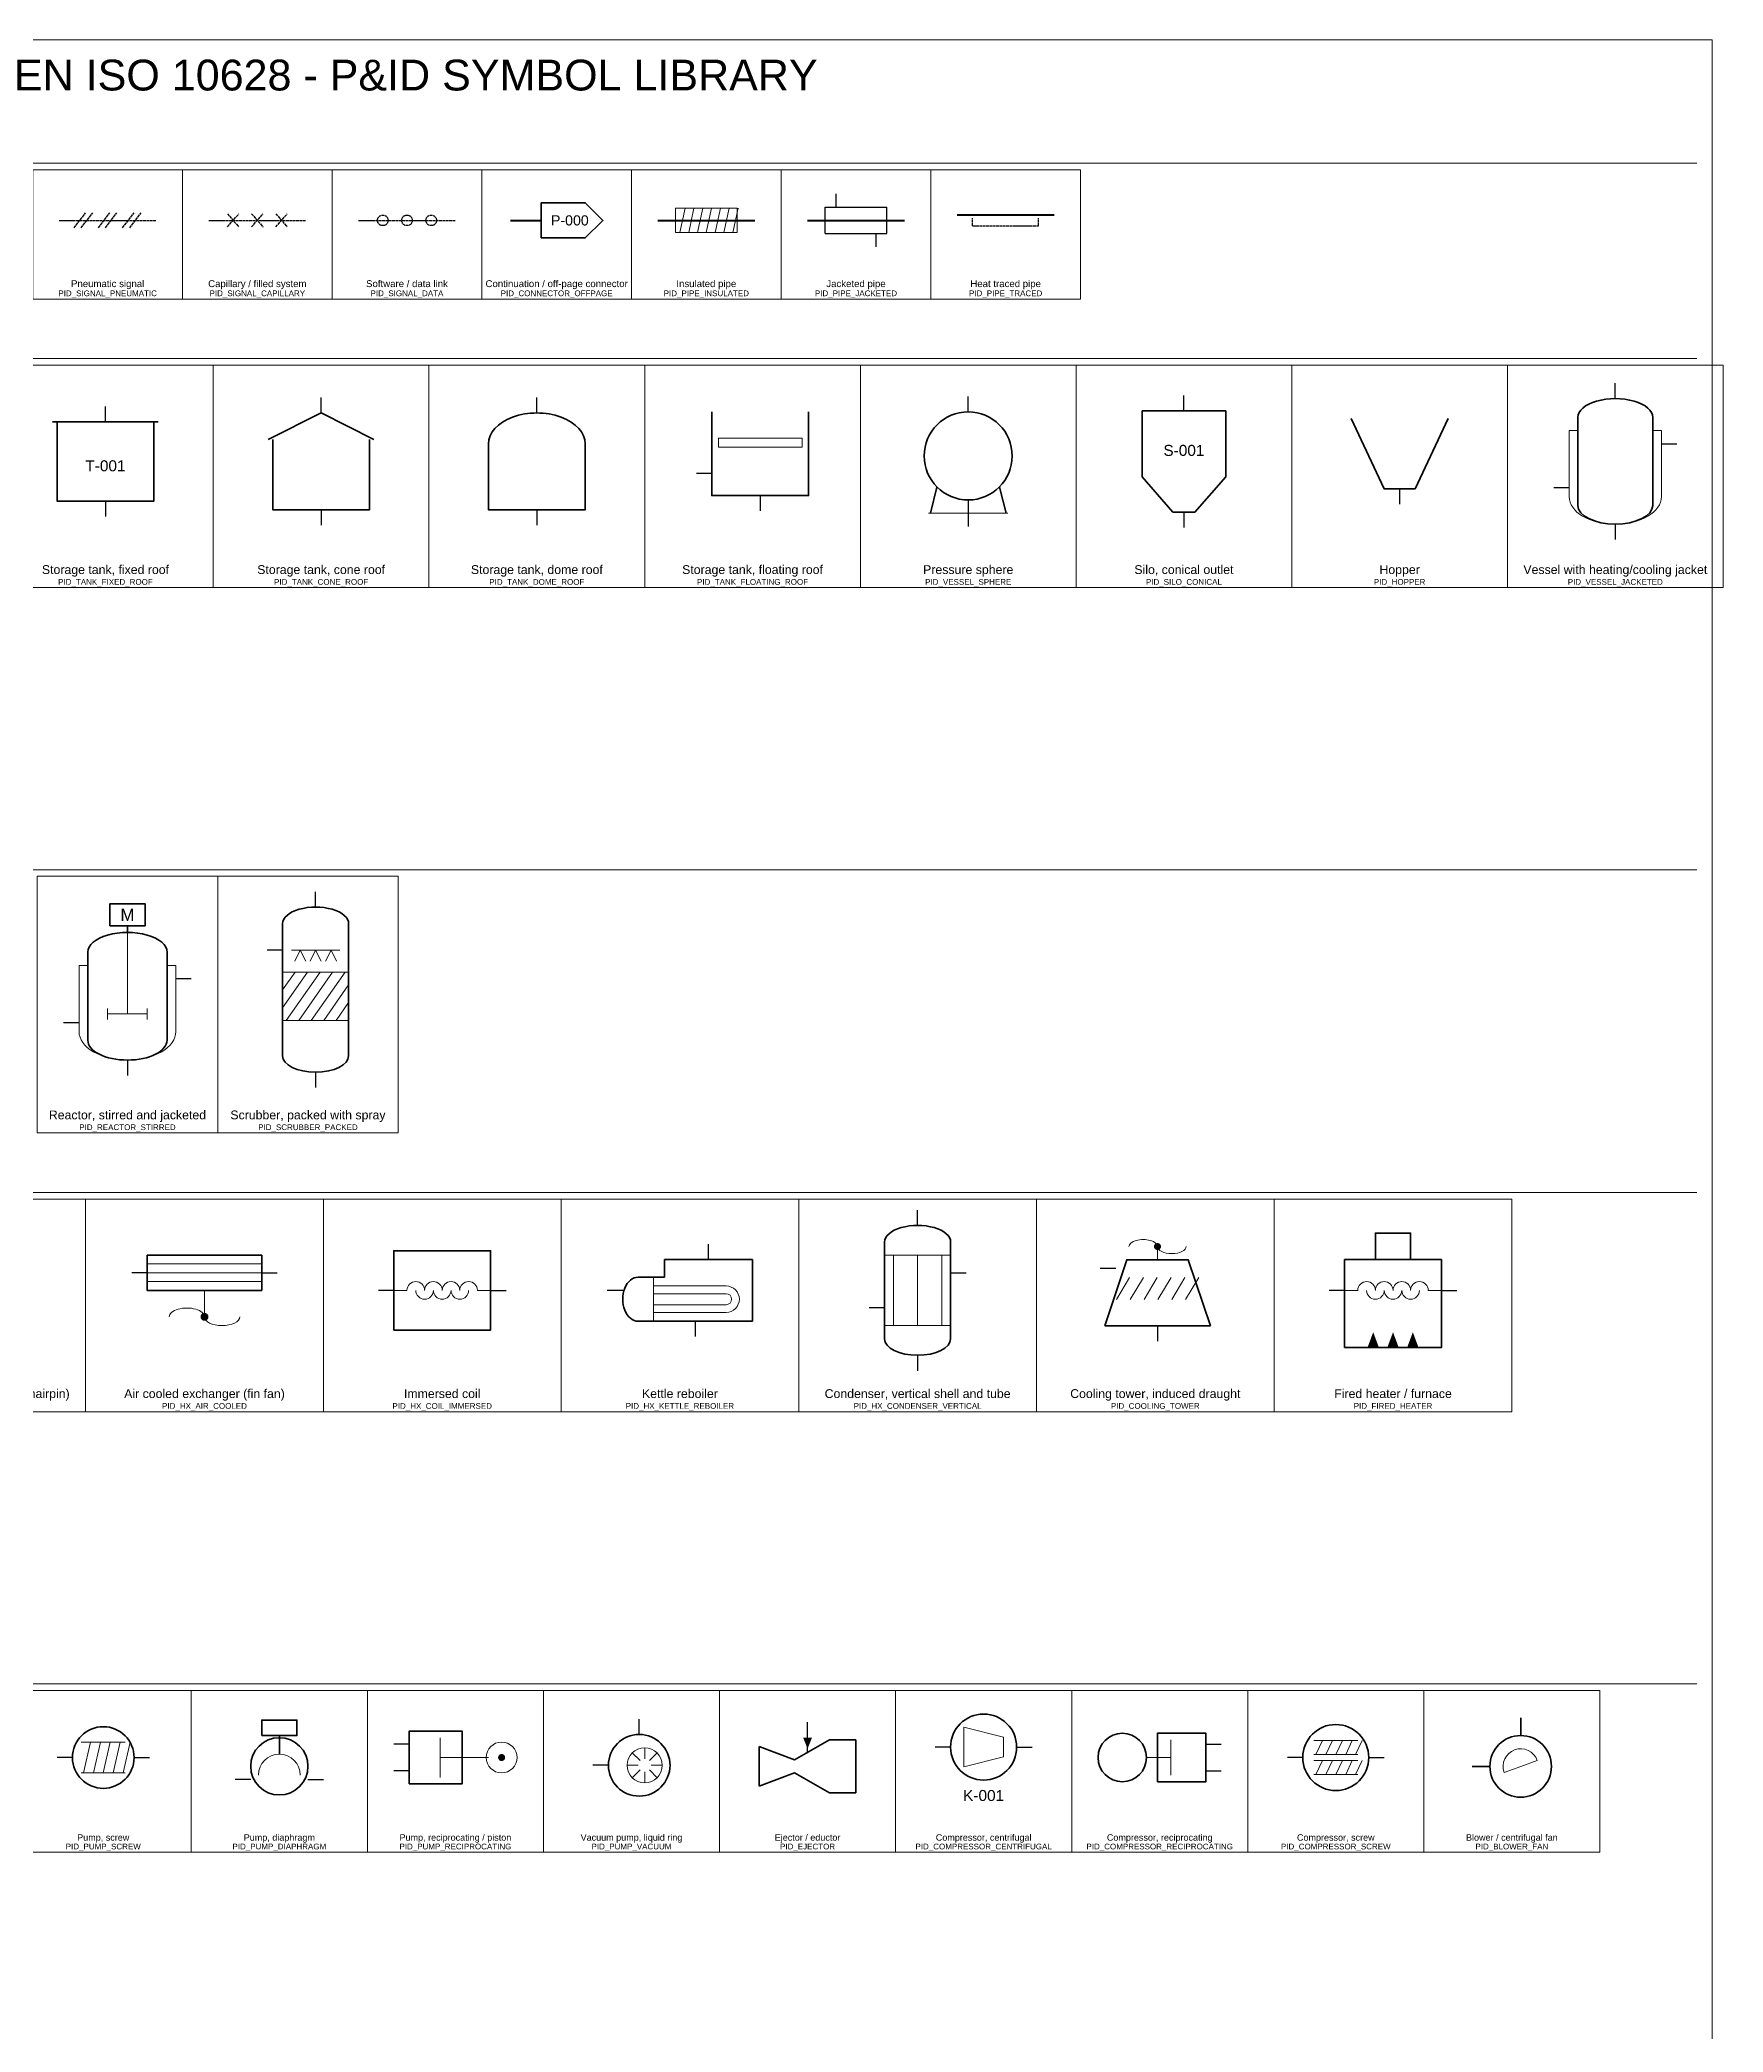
# Model space of a CAD drawing. Header units: millimetres. Extents: x 0 to 1185, y -1736 to 0.
# Drawn here: x 418 to 1183, y -905 to 0 of the extents above; entities that cross this region are included whole.
import ezdxf
from ezdxf.enums import TextEntityAlignment as Align

# ---------------------------------------------------------------- set-up
doc = ezdxf.new("R2010")
doc.units = ezdxf.units.MM
doc.linetypes.add('DASHED', pattern=[1.524, 1.27, -0.254])
for name, color, linetype, lineweight, true_color in [('PID_DETAIL', 7, 'Continuous', 18, 0x7a8694), ('PID_EQUIP', 7, 'Continuous', 35, 0x1e2630), ('PID_FILL', 7, 'Continuous', 0, 0x1e2630), ('PID_PIPE_MAIN', 7, 'Continuous', 50, 0x14181e), ('PID_PIPE_SEC', 7, 'Continuous', 25, 0x58626e), ('PID_SHEET_FRAME', 7, 'Continuous', 13, 0xb0b8c4), ('PID_SHEET_TEXT', 7, 'Continuous', 18, 0x28303c), ('PID_SIGNAL', 7, 'DASHED', 25, 0x005c98), ('PID_TEXT', 7, 'Continuous', 18, 0x46505c)]:
    doc.layers.add(name, color=color, linetype=linetype, lineweight=lineweight, true_color=true_color)
doc.styles.get("Standard").update_dxf_attribs({"font": 'arial.ttf'})

# ---------------------------------------------------------------- blocks, each defined once
blk = doc.blocks.new('PID_SIGNAL_PNEUMATIC')
at = {"layer": 'PID_SIGNAL'}
for p, q in [((-22, 0), (22, 0)), ((-15.2, -3.4), (-10, 3.4)), ((-12, -3.4), (-6.8, 3.4)), ((-4.2, -3.4), (1, 3.4)), ((-1, -3.4), (4.2, 3.4)), ((6.8, -3.4), (12, 3.4)), ((10, -3.4), (15.2, 3.4))]:
    blk.add_line(p, q, dxfattribs=at)
blk = doc.blocks.new('PID_SIGNAL_CAPILLARY')
at = {"layer": 'PID_SIGNAL'}
for p, q in [((-22, 0), (22, 0)), ((-13.6, -3), (-8.4, 3)), ((-13.6, 3), (-8.4, -3)), ((-2.6, -3), (2.6, 3)), ((-2.6, 3), (2.6, -3)), ((8.4, -3), (13.6, 3)), ((8.4, 3), (13.6, -3))]:
    blk.add_line(p, q, dxfattribs=at)
blk = doc.blocks.new('PID_SIGNAL_DATA')
at = {"layer": 'PID_SIGNAL'}
blk.add_line((-22, 0), (22, 0), dxfattribs=at)
for centre in [(-11, 0), (0, 0), (11, 0)]:
    blk.add_circle(centre, 2.4, dxfattribs=at)
blk = doc.blocks.new('PID_CONNECTOR_OFFPAGE')
at = {"layer": 'PID_EQUIP'}
blk.add_lwpolyline([(-8, -8), (12, -8), (20, 0), (12, 8), (-8, 8)], close=True, dxfattribs=at)
at = {"layer": 'PID_PIPE_MAIN'}
blk.add_line((-22, 0), (-8, 0), dxfattribs=at)
at = {"layer": 'PID_TEXT'}
blk.add_attdef('DEST', text='', height=4.6, dxfattribs=at).set_placement((5, 0), align=Align.MIDDLE_CENTER)
blk = doc.blocks.new('PID_PIPE_INSULATED')
at = {"layer": 'PID_DETAIL'}
for p, q in [((-14, 5.5), (14, 5.5)), ((-14, -5.5), (-14, 5.5)), ((-12, -5.5), (-9.6, 5.5)), ((-8, -5.5), (-5.6, 5.5)), ((-4, -5.5), (-1.6, 5.5)), ((0, -5.5), (2.4, 5.5)), ((4, -5.5), (6.4, 5.5)), ((8, -5.5), (10.4, 5.5)), ((12, -5.5), (14.4, 5.5)), ((14, -5.5), (14, 5.5)), ((-14, -5.5), (14, -5.5))]:
    blk.add_line(p, q, dxfattribs=at)
at = {"layer": 'PID_PIPE_MAIN'}
blk.add_line((-22, 0), (22, 0), dxfattribs=at)
blk = doc.blocks.new('PID_PIPE_JACKETED')
at = {"layer": 'PID_PIPE_MAIN'}
blk.add_line((-22, 0), (22, 0), dxfattribs=at)
at = {"layer": 'PID_PIPE_SEC'}
for p, q in [((-9, 6), (-9, 12)), ((-14, 6), (14, 6)), ((-14, -6), (-14, 6)), ((14, -6), (14, 6)), ((-14, -6), (14, -6)), ((9, -6), (9, -12))]:
    blk.add_line(p, q, dxfattribs=at)
blk = doc.blocks.new('PID_PIPE_TRACED')
at = {"layer": 'PID_PIPE_MAIN'}
blk.add_line((-22, 0), (22, 0), dxfattribs=at)
at = {"layer": 'PID_SIGNAL'}
for p, q in [((-15, -5), (-15, -1.5)), ((-15, -5), (15, -5)), ((15, -5), (15, -1.5))]:
    blk.add_line(p, q, dxfattribs=at)
blk = doc.blocks.new('PID_TANK_FIXED_ROOF')
at = {"layer": 'PID_EQUIP'}
blk.add_line((-24, 16), (24, 16), dxfattribs=at)
blk.add_lwpolyline([(-22, 16), (-22, -20), (22, -20), (22, 16)], dxfattribs=at)
at = {"layer": 'PID_PIPE_SEC'}
for p, q in [((0, 16), (0, 23)), ((0, -20), (0, -27))]:
    blk.add_line(p, q, dxfattribs=at)
at = {"layer": 'PID_TEXT'}
blk.add_attdef('TAG', text='', height=5, dxfattribs=at).set_placement((0, -4), align=Align.MIDDLE_CENTER)
blk = doc.blocks.new('PID_TANK_CONE_ROOF')
at = {"layer": 'PID_EQUIP'}
for points in [[(-24, 12), (0, 24), (24, 12)], [(-22, 12), (-22, -20), (22, -20), (22, 12)]]:
    blk.add_lwpolyline(points, dxfattribs=at)
at = {"layer": 'PID_PIPE_SEC'}
for p, q in [((0, 24), (0, 31)), ((0, -20), (0, -27))]:
    blk.add_line(p, q, dxfattribs=at)
blk = doc.blocks.new('PID_TANK_DOME_ROOF')
at = {"layer": 'PID_EQUIP'}
blk.add_lwpolyline([(-22, 10), (-22, -20), (22, -20), (22, 10)], dxfattribs=at)
blk.add_ellipse((0, 10), major_axis=(22, 0), ratio=0.636364, start_param=0, end_param=3.141593, dxfattribs=at)
at = {"layer": 'PID_PIPE_SEC'}
for p, q in [((0, 24), (0, 31)), ((0, -20), (0, -27))]:
    blk.add_line(p, q, dxfattribs=at)
blk = doc.blocks.new('PID_TANK_FLOATING_ROOF')
at = {"layer": 'PID_DETAIL'}
for p, q in [((-19, 2), (-19, 6)), ((-19, 6), (19, 6)), ((-19, 2), (19, 2)), ((19, 2), (19, 6))]:
    blk.add_line(p, q, dxfattribs=at)
at = {"layer": 'PID_EQUIP'}
blk.add_lwpolyline([(-22, 18), (-22, -20), (22, -20), (22, 18)], dxfattribs=at)
at = {"layer": 'PID_PIPE_SEC'}
for p, q in [((-22, -10), (-29, -10)), ((0, -20), (0, -27))]:
    blk.add_line(p, q, dxfattribs=at)
blk = doc.blocks.new('PID_VESSEL_SPHERE')
at = {"layer": 'PID_DETAIL'}
blk.add_line((-18, -26), (18, -26), dxfattribs=at)
at = {"layer": 'PID_EQUIP'}
for p, q in [((-14.2, -14.2), (-17.2, -26)), ((14.2, -14.2), (17.2, -26))]:
    blk.add_line(p, q, dxfattribs=at)
blk.add_circle((0, 0), 20, dxfattribs=at)
at = {"layer": 'PID_PIPE_SEC'}
for p, q in [((0, 20), (0, 27)), ((0, -20), (0, -32))]:
    blk.add_line(p, q, dxfattribs=at)
blk = doc.blocks.new('PID_SILO_CONICAL')
at = {"layer": 'PID_EQUIP'}
blk.add_line((-19, 24), (19, 24), dxfattribs=at)
blk.add_lwpolyline([(-19, 24), (-19, -6), (-5, -22), (5, -22), (19, -6), (19, 24)], dxfattribs=at)
at = {"layer": 'PID_PIPE_SEC'}
for p, q in [((0, 24), (0, 31)), ((0, -22), (0, -29))]:
    blk.add_line(p, q, dxfattribs=at)
at = {"layer": 'PID_TEXT'}
blk.add_attdef('TAG', text='', height=5, dxfattribs=at).set_placement((0, 6), align=Align.MIDDLE_CENTER)
blk = doc.blocks.new('PID_HOPPER')
at = {"layer": 'PID_EQUIP'}
blk.add_lwpolyline([(-22, 18), (-7, -14), (7, -14), (22, 18)], dxfattribs=at)
at = {"layer": 'PID_PIPE_SEC'}
blk.add_line((0, -14), (0, -21), dxfattribs=at)
blk = doc.blocks.new('PID_VESSEL_JACKETED')
at = {"layer": 'PID_DETAIL'}
for p, q in [((-21, -16), (-21, 14)), ((-21, 14), (-17, 14)), ((17, 14), (21, 14)), ((21, -16), (21, 14))]:
    blk.add_line(p, q, dxfattribs=at)
blk.add_ellipse((0, -16), major_axis=(21, 0), ratio=0.595238, start_param=3.141593, end_param=6.283185, dxfattribs=at)
at = {"layer": 'PID_EQUIP'}
for p, q in [((-17, -20), (-17, 20)), ((17, -20), (17, 20))]:
    blk.add_line(p, q, dxfattribs=at)
for centre, start_param, end_param in [((0, 20), 0, 3.141593), ((0, -20), 3.141593, 6.283185)]:
    blk.add_ellipse(centre, major_axis=(17, 0), ratio=0.5, start_param=start_param, end_param=end_param, dxfattribs=at)
at = {"layer": 'PID_PIPE_SEC'}
for p, q in [((0, 28.5), (0, 35.5)), ((21, 8), (28, 8)), ((-21, -12), (-28, -12)), ((0, -28.5), (0, -35.5))]:
    blk.add_line(p, q, dxfattribs=at)
blk = doc.blocks.new('PID_REACTOR_STIRRED')
at = {"layer": 'PID_DETAIL'}
for p, q in [((0, 29), (0, -8)), ((-22, -16), (-22, 14)), ((-22, 14), (-18, 14)), ((18, 14), (22, 14)), ((22, -16), (22, 14)), ((-9, -10.5), (-9, -5.5)), ((-9, -8), (9, -8)), ((9, -10.5), (9, -5.5))]:
    blk.add_line(p, q, dxfattribs=at)
blk.add_ellipse((0, -16), major_axis=(22, 0), ratio=0.590909, start_param=3.141593, end_param=6.283185, dxfattribs=at)
at = {"layer": 'PID_EQUIP'}
for p, q in [((0, 29), (0, 32)), ((-18, -20), (-18, 20)), ((18, -20), (18, 20))]:
    blk.add_line(p, q, dxfattribs=at)
blk.add_lwpolyline([(-8, 32), (8, 32), (8, 42), (-8, 42)], close=True, dxfattribs=at)
for centre, start_param, end_param in [((0, 20), 0, 3.141593), ((0, -20), 3.141593, 6.283185)]:
    blk.add_ellipse(centre, major_axis=(18, 0), ratio=0.5, start_param=start_param, end_param=end_param, dxfattribs=at)
at = {"layer": 'PID_PIPE_SEC'}
for p, q in [((22, 8), (29, 8)), ((-22, -12), (-29, -12)), ((0, -29), (0, -36))]:
    blk.add_line(p, q, dxfattribs=at)
at = {"layer": 'PID_TEXT'}
blk.add_text('M', height=5.5, dxfattribs=at).set_placement((0, 37), align=Align.MIDDLE_CENTER)
blk = doc.blocks.new('PID_SCRUBBER_PACKED')
at = {"layer": 'PID_DETAIL'}
for p, q in [((-11, 18), (11, 18)), ((-7, 18), (-9.5, 13)), ((-7, 18), (-4.5, 13)), ((0, 18), (-2.5, 13)), ((0, 18), (2.5, 13)), ((7, 18), (4.5, 13)), ((7, 18), (9.5, 13)), ((-15, -0.11), (-9.32, 8)), ((-15, -8.21), (-3.65, 8)), ((-15, 8), (15, 8)), ((-13.38, -14), (2.02, 8)), ((-7.7, -14), (7.7, 8)), ((-2.02, -14), (13.38, 8)), ((3.65, -14), (15, 2.21)), ((9.33, -14), (15, -5.89)), ((-15, -14), (15, -14))]:
    blk.add_line(p, q, dxfattribs=at)
at = {"layer": 'PID_EQUIP'}
for p, q in [((-15, -30), (-15, 30)), ((15, -30), (15, 30))]:
    blk.add_line(p, q, dxfattribs=at)
for centre, start_param, end_param in [((0, 30), 0, 3.141593), ((0, -30), 3.141593, 6.283185)]:
    blk.add_ellipse(centre, major_axis=(15, 0), ratio=0.5, start_param=start_param, end_param=end_param, dxfattribs=at)
at = {"layer": 'PID_PIPE_SEC'}
for p, q in [((0, 37.5), (0, 44.5)), ((-15, 18), (-22, 18)), ((0, -37.5), (0, -44.5))]:
    blk.add_line(p, q, dxfattribs=at)
blk = doc.blocks.new('PID_HX_AIR_COOLED')
at = {"layer": 'PID_DETAIL'}
blk.add_hatch(color=7, dxfattribs=at).paths.add_polyline_path([(1.8, -8), (1.74, -7.53), (1.56, -7.1), (1.27, -6.73), (0.9, -6.44), (0.47, -6.26), (0, -6.2), (-0.47, -6.26), (-0.9, -6.44), (-1.27, -6.73), (-1.56, -7.1), (-1.74, -7.53), (-1.8, -8), (-1.74, -8.47), (-1.56, -8.9), (-1.27, -9.27), (-0.9, -9.56), (-0.47, -9.74), (0, -9.8), (0.47, -9.74), (0.9, -9.56), (1.27, -9.27), (1.56, -8.9), (1.74, -8.47)])
for p, q in [((-26, 16), (26, 16)), ((-26, 12), (26, 12)), ((-26, 8), (26, 8)), ((0, 4), (0, -8))]:
    blk.add_line(p, q, dxfattribs=at)
for centre, start_param, end_param in [((-8, -8), 0, 3.141593), ((8, -8), 3.141593, 6.283185)]:
    blk.add_ellipse(centre, major_axis=(8, 0), ratio=0.5, start_param=start_param, end_param=end_param, dxfattribs=at)
at = {"layer": 'PID_EQUIP'}
blk.add_lwpolyline([(-26, 4), (26, 4), (26, 20), (-26, 20)], close=True, dxfattribs=at)
at = {"layer": 'PID_PIPE_SEC'}
for p, q in [((-26, 12), (-33, 12)), ((26, 12), (33, 12))]:
    blk.add_line(p, q, dxfattribs=at)
blk = doc.blocks.new('PID_HX_COIL_IMMERSED')
at = {"layer": 'PID_DETAIL'}
for p, q in [((-22, 0), (-16, 0)), ((16, 0), (22, 0))]:
    blk.add_line(p, q, dxfattribs=at)
for centre, start, end in [((-12, 0), 0, 180), ((-8, 0), 180, 360), ((-4, 0), 0, 180), ((0, 0), 180, 360), ((4, 0), 0, 180), ((8, 0), 180, 360), ((12, 0), 0, 180)]:
    blk.add_arc(centre, 4, start, end, dxfattribs=at)
at = {"layer": 'PID_EQUIP'}
blk.add_lwpolyline([(-22, -18), (22, -18), (22, 18), (-22, 18)], close=True, dxfattribs=at)
at = {"layer": 'PID_PIPE_SEC'}
for p, q in [((-22, 0), (-29, 0)), ((22, 0), (29, 0))]:
    blk.add_line(p, q, dxfattribs=at)
blk = doc.blocks.new('PID_HX_KETTLE_REBOILER')
at = {"layer": 'PID_DETAIL'}
for p, q in [((-19, -14), (-19, 6)), ((-19, 2), (14, 2)), ((-19, -1.5), (14, -1.5)), ((-19, -6.5), (14, -6.5)), ((-19, -10), (14, -10))]:
    blk.add_line(p, q, dxfattribs=at)
for radius in [6, 2.5]:
    blk.add_arc((14, -4), radius, -90, 90, dxfattribs=at)
at = {"layer": 'PID_EQUIP'}
for p, q in [((-14, 6), (-14, 14)), ((-14, 14), (26, 14)), ((26, -14), (26, 14)), ((-26, 6), (-14, 6))]:
    blk.add_line(p, q, dxfattribs=at)
blk.add_lwpolyline([(-26, -14), (26, -14)], dxfattribs=at)
blk.add_ellipse((-26, -4), major_axis=(0, 10), ratio=0.7, start_param=0, end_param=3.141593, dxfattribs=at)
at = {"layer": 'PID_PIPE_SEC'}
for p, q in [((6, 14), (6, 21)), ((-33, 0), (-40, 0)), ((0, -14), (0, -21))]:
    blk.add_line(p, q, dxfattribs=at)
blk = doc.blocks.new('PID_HX_CONDENSER_VERTICAL')
at = {"layer": 'PID_DETAIL'}
for p, q in [((-15, 16), (15, 16)), ((-11, -16), (-11, 16)), ((0, -16), (0, 16)), ((11, -16), (11, 16)), ((-15, -16), (15, -16))]:
    blk.add_line(p, q, dxfattribs=at)
at = {"layer": 'PID_EQUIP'}
for p, q in [((-15, -22), (-15, 22)), ((15, -22), (15, 22))]:
    blk.add_line(p, q, dxfattribs=at)
for centre, start_param, end_param in [((0, 22), 0, 3.141593), ((0, -22), 3.141593, 6.283185)]:
    blk.add_ellipse(centre, major_axis=(15, 0), ratio=0.5, start_param=start_param, end_param=end_param, dxfattribs=at)
at = {"layer": 'PID_PIPE_SEC'}
for p, q in [((0, 29.5), (0, 36.5)), ((15, 8), (22, 8)), ((-15, -8), (-22, -8)), ((0, -29.5), (0, -36.5))]:
    blk.add_line(p, q, dxfattribs=at)
blk = doc.blocks.new('PID_COOLING_TOWER')
at = {"layer": 'PID_DETAIL'}
blk.add_hatch(color=7, dxfattribs=at).paths.add_polyline_path([(1.6, 18), (1.55, 18.41), (1.39, 18.8), (1.13, 19.13), (0.8, 19.39), (0.41, 19.55), (0, 19.6), (-0.41, 19.55), (-0.8, 19.39), (-1.13, 19.13), (-1.39, 18.8), (-1.55, 18.41), (-1.6, 18), (-1.55, 17.59), (-1.39, 17.2), (-1.13, 16.87), (-0.8, 16.61), (-0.41, 16.45), (0, 16.4), (0.41, 16.45), (0.8, 16.61), (1.13, 16.87), (1.39, 17.2), (1.55, 17.59)])
for p, q in [((0, 12), (0, 18)), ((-18.71, -6), (-12.71, 4)), ((-12.43, -6), (-6.43, 4)), ((-6.14, -6), (-0.14, 4)), ((0.14, -6), (6.14, 4)), ((6.43, -6), (12.43, 4)), ((12.71, -6), (18.71, 4))]:
    blk.add_line(p, q, dxfattribs=at)
for centre, start_param, end_param in [((-6.5, 18), 0, 3.141593), ((6.5, 18), 3.141593, 6.283185)]:
    blk.add_ellipse(centre, major_axis=(6.5, 0), ratio=0.492308, start_param=start_param, end_param=end_param, dxfattribs=at)
at = {"layer": 'PID_EQUIP'}
for p, q in [((-14, 12), (14, 12)), ((-24, -18), (24, -18))]:
    blk.add_line(p, q, dxfattribs=at)
blk.add_lwpolyline([(-24, -18), (-14, 12), (14, 12), (24, -18)], dxfattribs=at)
at = {"layer": 'PID_PIPE_SEC'}
for p, q in [((-19, 8), (-26, 8)), ((0, -18), (0, -25))]:
    blk.add_line(p, q, dxfattribs=at)
blk = doc.blocks.new('PID_FIRED_HEATER')
at = {"layer": 'PID_FILL'}
for points in [[(-11.6, -22), (-6.4, -22), (-9, -15)], [(-2.6, -22), (2.6, -22), (0, -15)], [(6.4, -22), (11.6, -22), (9, -15)]]:
    blk.add_hatch(color=7, dxfattribs=at).paths.add_polyline_path(points)
at = {"layer": 'PID_DETAIL'}
for p, q in [((-22, 4), (-16, 4)), ((16, 4), (22, 4))]:
    blk.add_line(p, q, dxfattribs=at)
for centre, start, end in [((-12, 4), 0, 180), ((-8, 4), 180, 360), ((-4, 4), 0, 180), ((0, 4), 180, 360), ((4, 4), 0, 180), ((8, 4), 180, 360), ((12, 4), 0, 180)]:
    blk.add_arc(centre, 4, start, end, dxfattribs=at)
at = {"layer": 'PID_EQUIP'}
blk.add_lwpolyline([(-8, 18), (-8, 30), (8, 30), (8, 18)], dxfattribs=at)
blk.add_lwpolyline([(-22, -22), (22, -22), (22, 18), (-22, 18)], close=True, dxfattribs=at)
at = {"layer": 'PID_PIPE_SEC'}
for p, q in [((-22, 4), (-29, 4)), ((22, 4), (29, 4))]:
    blk.add_line(p, q, dxfattribs=at)
blk = doc.blocks.new('PID_PUMP_SCREW')
at = {"layer": 'PID_DETAIL'}
for p, q in [((-10, 7), (10, 7)), ((-9, -7), (-5.8, 7)), ((-4.5, -7), (-1.3, 7)), ((0, -7), (3.2, 7)), ((4.5, -7), (7.7, 7)), ((9, -7), (12.2, 7)), ((-10, -7), (10, -7))]:
    blk.add_line(p, q, dxfattribs=at)
at = {"layer": 'PID_EQUIP'}
blk.add_circle((0, 0), 14, dxfattribs=at)
at = {"layer": 'PID_PIPE_SEC'}
for p, q in [((-14, 0), (-21, 0)), ((14, 0), (21, 0))]:
    blk.add_line(p, q, dxfattribs=at)
blk = doc.blocks.new('PID_PUMP_DIAPHRAGM')
at = {"layer": 'PID_DETAIL'}
blk.add_arc((0, -4), 9.5, 0, 180, dxfattribs=at)
at = {"layer": 'PID_EQUIP'}
blk.add_line((0, 5.5), (0, 14), dxfattribs=at)
blk.add_lwpolyline([(-8, 14), (8, 14), (8, 21), (-8, 21)], close=True, dxfattribs=at)
blk.add_circle((0, 0), 13, dxfattribs=at)
at = {"layer": 'PID_PIPE_SEC'}
for p, q in [((-13, -6), (-20, -6)), ((13, -6), (20, -6))]:
    blk.add_line(p, q, dxfattribs=at)
blk = doc.blocks.new('PID_PUMP_RECIPROCATING')
at = {"layer": 'PID_DETAIL'}
blk.add_hatch(color=7, dxfattribs=at).paths.add_polyline_path([(21.6, 0), (21.55, 0.41), (21.39, 0.8), (21.13, 1.13), (20.8, 1.39), (20.41, 1.55), (20, 1.6), (19.59, 1.55), (19.2, 1.39), (18.87, 1.13), (18.61, 0.8), (18.45, 0.41), (18.4, 0), (18.45, -0.41), (18.61, -0.8), (18.87, -1.13), (19.2, -1.39), (19.59, -1.55), (20, -1.6), (20.41, -1.55), (20.8, -1.39), (21.13, -1.13), (21.39, -0.8), (21.55, -0.41)])
for p, q in [((-8, -9), (-8, 9)), ((-8, 0), (14, 0))]:
    blk.add_line(p, q, dxfattribs=at)
blk.add_circle((20, 0), 7, dxfattribs=at)
at = {"layer": 'PID_EQUIP'}
blk.add_lwpolyline([(-22, -12), (2, -12), (2, 12), (-22, 12)], close=True, dxfattribs=at)
at = {"layer": 'PID_PIPE_SEC'}
for p, q in [((-22, 6), (-29, 6)), ((-22, -6), (-29, -6))]:
    blk.add_line(p, q, dxfattribs=at)
blk = doc.blocks.new('PID_PUMP_VACUUM')
at = {"layer": 'PID_DETAIL'}
for p, q in [((-5.5, 0), (-0.5, 0)), ((-3.16, 5.66), (0.38, 2.12)), ((2.5, 8), (2.5, 3)), ((8.16, 5.66), (4.62, 2.12)), ((10.5, 0), (5.5, 0)), ((-3.16, -5.66), (0.38, -2.12)), ((2.5, -8), (2.5, -3)), ((8.16, -5.66), (4.62, -2.12))]:
    blk.add_line(p, q, dxfattribs=at)
blk.add_circle((2.5, 0), 8, dxfattribs=at)
at = {"layer": 'PID_EQUIP'}
blk.add_circle((0, 0), 14, dxfattribs=at)
at = {"layer": 'PID_PIPE_SEC'}
for p, q in [((0, 14), (0, 21)), ((-14, 0), (-21, 0))]:
    blk.add_line(p, q, dxfattribs=at)
blk = doc.blocks.new('PID_EJECTOR')
at = {"layer": 'PID_FILL'}
blk.add_hatch(color=7, dxfattribs=at).paths.add_polyline_path([(0, 8), (2, 13), (-2, 13)])
at = {"layer": 'PID_EQUIP'}
for p, q in [((22, -12), (22, 12)), ((-22, -9), (-22, 9))]:
    blk.add_line(p, q, dxfattribs=at)
for points in [[(-22, 9), (-6, 3), (10, 12), (22, 12)], [(-22, -9), (-6, -3), (10, -12), (22, -12)]]:
    blk.add_lwpolyline(points, dxfattribs=at)
at = {"layer": 'PID_PIPE_SEC'}
blk.add_line((0, 6), (0, 20), dxfattribs=at)
blk = doc.blocks.new('PID_COMPRESSOR_CENTRIFUGAL')
at = {"layer": 'PID_DETAIL'}
blk.add_lwpolyline([(-9, 9), (-9, -9), (9, -4.5), (9, 4.5)], close=True, dxfattribs=at)
at = {"layer": 'PID_EQUIP'}
blk.add_circle((0, 0), 15, dxfattribs=at)
at = {"layer": 'PID_PIPE_SEC'}
for p, q in [((-15, 0), (-22, 0)), ((15, 0), (22, 0))]:
    blk.add_line(p, q, dxfattribs=at)
at = {"layer": 'PID_TEXT'}
blk.add_attdef('TAG', text='', height=5, dxfattribs=at).set_placement((0, -22), align=Align.MIDDLE_CENTER)
blk = doc.blocks.new('PID_COMPRESSOR_RECIPROCATING')
at = {"layer": 'PID_DETAIL'}
for p, q in [((-3, 0), (8, 0)), ((8, -8), (8, 8))]:
    blk.add_line(p, q, dxfattribs=at)
at = {"layer": 'PID_EQUIP'}
blk.add_lwpolyline([(2, -11), (24, -11), (24, 11), (2, 11)], close=True, dxfattribs=at)
blk.add_circle((-14, 0), 11, dxfattribs=at)
at = {"layer": 'PID_PIPE_SEC'}
for p, q in [((24, 6), (31, 6)), ((24, -6), (31, -6))]:
    blk.add_line(p, q, dxfattribs=at)
blk = doc.blocks.new('PID_COMPRESSOR_SCREW')
at = {"layer": 'PID_DETAIL'}
for p, q in [((-10, 7.7), (10, 7.7)), ((-10, 1.3), (10, 1.3)), ((-9, 1.3), (-6, 7.7)), ((-4.5, 1.3), (-1.5, 7.7)), ((0, 1.3), (3, 7.7)), ((4.5, 1.3), (7.5, 7.7)), ((9, 1.3), (12, 7.7)), ((-10, -1.3), (10, -1.3)), ((-10, -7.7), (10, -7.7)), ((-9, -7.7), (-6, -1.3)), ((-4.5, -7.7), (-1.5, -1.3)), ((0, -7.7), (3, -1.3)), ((4.5, -7.7), (7.5, -1.3)), ((9, -7.7), (12, -1.3))]:
    blk.add_line(p, q, dxfattribs=at)
at = {"layer": 'PID_EQUIP'}
blk.add_circle((0, 0), 15, dxfattribs=at)
at = {"layer": 'PID_PIPE_SEC'}
for p, q in [((-15, 0), (-22, 0)), ((15, 0), (22, 0))]:
    blk.add_line(p, q, dxfattribs=at)
blk = doc.blocks.new('PID_BLOWER_FAN')
at = {"layer": 'PID_DETAIL'}
for q in [(-7.5, -2.7), (7.5, 2.7)]:
    blk.add_line((0, 0), q, dxfattribs=at)
blk.add_arc((0, 0), 8, 20, 200, dxfattribs=at)
at = {"layer": 'PID_EQUIP'}
for p, q in [((0, 14), (0, 22)), ((-14, 0), (-22, 0))]:
    blk.add_line(p, q, dxfattribs=at)
blk.add_circle((0, 0), 14, dxfattribs=at)

msp = doc.modelspace()

# ---------------------------------------------------------------- linework, layer by layer
at = {"layer": 'PID_SHEET_FRAME'}
for p, q in [((7, -56), (1171, -56)), ((7, -144.73), (1171, -144.73)), ((7, -376.93), (1171, -376.93)), ((7, -523.53), (1171, -523.53)), ((7, -746.73), (1171, -746.73))]:
    msp.add_line(p, q, dxfattribs=at)
for points in [[(0, 0), (1178, 0), (1178, -1735.53), (0, -1735.53)], [(415, -117.73), (483, -117.73), (483, -59), (415, -59)], [(483, -117.73), (551, -117.73), (551, -59), (483, -59)], [(551, -117.73), (619, -117.73), (619, -59), (551, -59)], [(619, -117.73), (687, -117.73), (687, -59), (619, -59)], [(687, -117.73), (755, -117.73), (755, -59), (687, -59)], [(755, -117.73), (823, -117.73), (823, -59), (755, -59)], [(823, -117.73), (891, -117.73), (891, -59), (823, -59)], [(399, -248.83), (497, -248.83), (497, -147.73), (399, -147.73)], [(497, -248.83), (595, -248.83), (595, -147.73), (497, -147.73)], [(595, -248.83), (693, -248.83), (693, -147.73), (595, -147.73)], [(693, -248.83), (791, -248.83), (791, -147.73), (693, -147.73)], [(791, -248.83), (889, -248.83), (889, -147.73), (791, -147.73)], [(889, -248.83), (987, -248.83), (987, -147.73), (889, -147.73)], [(987, -248.83), (1085, -248.83), (1085, -147.73), (987, -147.73)], [(1085, -248.83), (1183, -248.83), (1183, -147.73), (1085, -147.73)], [(417, -496.53), (499, -496.53), (499, -379.93), (417, -379.93)], [(499, -496.53), (581, -496.53), (581, -379.93), (499, -379.93)], [(331, -623.13), (439, -623.13), (439, -526.53), (331, -526.53)], [(439, -623.13), (547, -623.13), (547, -526.53), (439, -526.53)], [(547, -623.13), (655, -623.13), (655, -526.53), (547, -526.53)], [(655, -623.13), (763, -623.13), (763, -526.53), (655, -526.53)], [(763, -623.13), (871, -623.13), (871, -526.53), (763, -526.53)], [(871, -623.13), (979, -623.13), (979, -526.53), (871, -526.53)], [(979, -623.13), (1087, -623.13), (1087, -526.53), (979, -526.53)], [(407, -823.25), (487, -823.25), (487, -749.73), (407, -749.73)], [(487, -823.25), (567, -823.25), (567, -749.73), (487, -749.73)], [(567, -823.25), (647, -823.25), (647, -749.73), (567, -749.73)], [(647, -823.25), (727, -823.25), (727, -749.73), (647, -749.73)], [(727, -823.25), (807, -823.25), (807, -749.73), (727, -749.73)], [(807, -823.25), (887, -823.25), (887, -749.73), (807, -749.73)], [(887, -823.25), (967, -823.25), (967, -749.73), (887, -749.73)], [(967, -823.25), (1047, -823.25), (1047, -749.73), (967, -749.73)], [(1047, -823.25), (1127, -823.25), (1127, -749.73), (1047, -749.73)]]:
    msp.add_lwpolyline(points, close=True, dxfattribs=at)

# ---------------------------------------------------------------- block references
for name, p in [('PID_PIPE_JACKETED', (789, -82)), ('PID_SIGNAL_PNEUMATIC', (449, -82)), ('PID_SIGNAL_CAPILLARY', (517, -82)), ('PID_SIGNAL_DATA', (585, -82)), ('PID_PIPE_INSULATED', (721, -82)), ('PID_PIPE_TRACED', (857, -79.5)), ('PID_TANK_CONE_ROOF', (546, -193.48)), ('PID_TANK_DOME_ROOF', (644, -193.48)), ('PID_VESSEL_SPHERE', (839.98, -188.98)), ('PID_VESSEL_JACKETED', (1134, -191.48)), ('PID_TANK_FLOATING_ROOF', (745.5, -186.98)), ('PID_HOPPER', (1036, -189.98)), ('PID_SCRUBBER_PACKED', (543.5, -431.43)), ('PID_REACTOR_STIRRED', (458, -434.43)), ('PID_HX_CONDENSER_VERTICAL', (817, -568.03)), ('PID_FIRED_HEATER', (1033, -572.03)), ('PID_HX_COIL_IMMERSED', (601, -568.03)), ('PID_HX_KETTLE_REBOILER', (716, -568.03)), ('PID_COOLING_TOWER', (926, -566.12)), ('PID_HX_AIR_COOLED', (493, -572.04)), ('PID_PUMP_SCREW', (447, -780.22)), ('PID_PUMP_DIAPHRAGM', (527, -784.22)), ('PID_PUMP_RECIPROCATING', (608, -780.22)), ('PID_PUMP_VACUUM', (690.5, -783.75)), ('PID_EJECTOR', (767, -784.22)), ('PID_COMPRESSOR_SCREW', (1007, -780.22)), ('PID_BLOWER_FAN', (1091, -784.25)), ('PID_COMPRESSOR_RECIPROCATING', (923.98, -780.22))]:
    msp.add_blockref(name, p)
for name, p, values in [('PID_CONNECTOR_OFFPAGE', (654, -82), {'DEST': 'P-000'}), ('PID_SILO_CONICAL', (938, -192.48), {'TAG': 'S-001'}), ('PID_TANK_FIXED_ROOF', (448, -189.48), {'TAG': 'T-001'}), ('PID_COMPRESSOR_CENTRIFUGAL', (847, -775.47), {'TAG': 'K-001'})]:
    msp.add_blockref(name, p).add_auto_attribs(values)

# ---------------------------------------------------------------- texts
for s, p in [('PID_SIGNAL_PNEUMATIC', (449, -115.13)), ('PID_SIGNAL_CAPILLARY', (517, -115.13)), ('PID_SIGNAL_DATA', (585, -115.13)), ('PID_CONNECTOR_OFFPAGE', (653, -115.13)), ('PID_PIPE_INSULATED', (721, -115.13)), ('PID_PIPE_JACKETED', (789, -115.13)), ('PID_PIPE_TRACED', (857, -115.13)), ('PID_TANK_FIXED_ROOF', (448, -246.23)), ('PID_TANK_CONE_ROOF', (546, -246.23)), ('PID_TANK_DOME_ROOF', (644, -246.23)), ('PID_TANK_FLOATING_ROOF', (742, -246.23)), ('PID_VESSEL_SPHERE', (840, -246.23)), ('PID_SILO_CONICAL', (938, -246.23)), ('PID_HOPPER', (1036, -246.23)), ('PID_VESSEL_JACKETED', (1134, -246.23)), ('PID_REACTOR_STIRRED', (458, -493.93)), ('PID_SCRUBBER_PACKED', (540, -493.93)), ('PID_HX_AIR_COOLED', (493, -620.53)), ('PID_HX_COIL_IMMERSED', (601, -620.53)), ('PID_HX_KETTLE_REBOILER', (709, -620.53)), ('PID_HX_CONDENSER_VERTICAL', (817, -620.53)), ('PID_COOLING_TOWER', (925, -620.53)), ('PID_FIRED_HEATER', (1033, -620.53)), ('PID_PUMP_SCREW', (447, -820.65)), ('PID_PUMP_DIAPHRAGM', (527, -820.65)), ('PID_PUMP_RECIPROCATING', (607, -820.65)), ('PID_PUMP_VACUUM', (687, -820.65)), ('PID_EJECTOR', (767, -820.65)), ('PID_COMPRESSOR_CENTRIFUGAL', (847, -820.65)), ('PID_COMPRESSOR_RECIPROCATING', (927, -820.65)), ('PID_COMPRESSOR_SCREW', (1007, -820.65)), ('PID_BLOWER_FAN', (1087, -820.65))]:
    msp.add_text(s, height=2.6, dxfattribs=at).set_placement(p, align=Align.MIDDLE_CENTER)
at = {"layer": 'PID_SHEET_TEXT'}
for s, height, p in [('EN ISO 10628 - P&ID SYMBOL LIBRARY', 14, (589, -16)), ('Pneumatic signal', 3.1292, (449, -110.75)), ('Capillary / filled system', 3.1292, (517, -110.75)), ('Software / data link', 3.1292, (585, -110.75)), ('Continuation / off-page connector', 3.1292, (653, -110.75)), ('Insulated pipe', 3.1292, (721, -110.75)), ('Jacketed pipe', 3.1292, (789, -110.75)), ('Heat traced pipe', 3.1292, (857, -110.75)), ('Storage tank, fixed roof', 4, (448, -240.63)), ('Storage tank, cone roof', 4, (546, -240.63)), ('Storage tank, dome roof', 4, (644, -240.63)), ('Storage tank, floating roof', 4, (742, -240.63)), ('Pressure sphere', 4, (840, -240.63)), ('Silo, conical outlet', 4, (938, -240.63)), ('Hopper', 4, (1036, -240.63)), ('Vessel with heating/cooling jacket', 4, (1134, -240.63)), ('Reactor, stirred and jacketed', 4, (458, -488.33)), ('Scrubber, packed with spray', 4, (540, -488.33)), ('Heat exchanger, double pipe (hairpin)', 4, (385, -614.93)), ('Air cooled exchanger (fin fan)', 4, (493, -614.93)), ('Immersed coil', 4, (601, -614.93)), ('Kettle reboiler', 4, (709, -614.93)), ('Condenser, vertical shell and tube', 4, (817, -614.93)), ('Cooling tower, induced draught', 4, (925, -614.93)), ('Fired heater / furnace', 4, (1033, -614.93)), ('Pump, screw', 2.9325, (447, -816.54)), ('Pump, diaphragm', 2.9325, (527, -816.54)), ('Pump, reciprocating / piston', 2.9325, (607, -816.54)), ('Vacuum pump, liquid ring', 2.9325, (687, -816.54)), ('Ejector / eductor', 2.9325, (767, -816.54)), ('Compressor, centrifugal', 2.9325, (847, -816.54)), ('Compressor, reciprocating', 2.9325, (927, -816.54)), ('Compressor, screw', 2.9325, (1007, -816.54)), ('Blower / centrifugal fan', 2.9325, (1087, -816.54))]:
    msp.add_text(s, height=height, dxfattribs=at).set_placement(p, align=Align.MIDDLE_CENTER)

doc.saveas('drawing.dxf')
